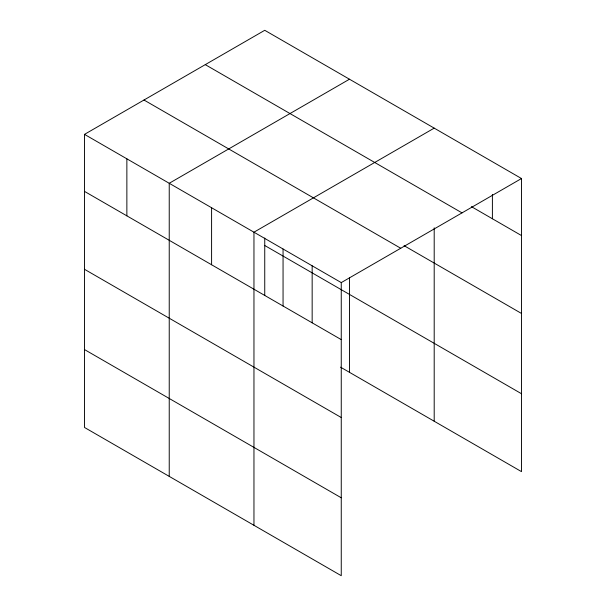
<?xml version="1.0" encoding="UTF-8"?>
<svg xmlns="http://www.w3.org/2000/svg" width="606" height="606" viewBox="0 0 606 606"><rect width="100%" height="100%" fill="white"/><g stroke="black" fill="none" stroke-linecap="round" stroke-linejoin="round"><path stroke-width="0.91" d="M84.499 134.365L341.254 282.601L341.254 575.7L84.499 427.465L84.499 134.365L264.746 30.3L521.501 178.535L521.501 471.635L340.511 367.145M349.473 79.219L169.233 183.277L169.233 476.384M434.199 128.131L253.959 232.196L253.959 525.304M341.254 282.601L521.501 178.535M471.385 206.623L521.501 235.56M205.267 64.637L462.014 212.873M404.058 245.657L521.501 313.461M143.986 100.02L400.733 248.255M264.746 245.498L521.501 393.733M84.499 191.39L341.254 339.618M84.499 269.291L341.254 417.526M84.499 349.564L341.254 497.791M492.398 194.45L492.398 218.758M434.199 227.818L434.199 421.238M349.473 277.616L349.473 372.319M312.158 265.799L312.158 322.824M283.055 248.998L283.055 306.022M264.746 238.029L264.746 295.576M211.592 207.737L211.592 264.761M126.866 158.825L126.866 215.842"/></g></svg>
